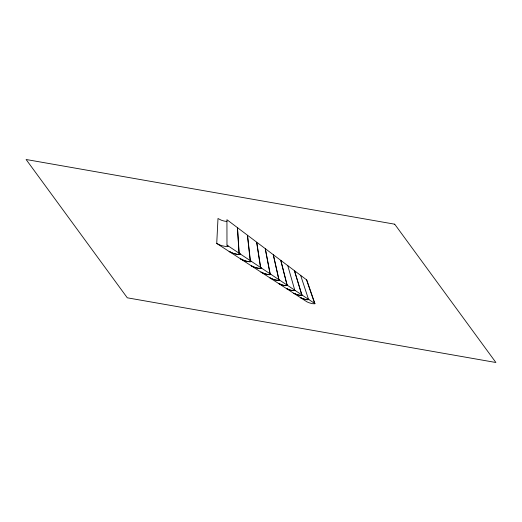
<?xml version="1.0" encoding="UTF-8"?>
<svg xmlns="http://www.w3.org/2000/svg" width="522" height="522" viewBox="0 0 522 522"><rect width="100%" height="100%" fill="white"/><g stroke="black" fill="none" stroke-linecap="round" stroke-linejoin="round"><path stroke-width="0.78" d="M229.06 251.434L216.734 243.461L217.994 218.496L221.054 220.075A8.45 2.864 19.5 0 0 222.339 220.538L224.023 221.021A5.605 1.899 19.5 0 0 226.946 221.321M227.944 246.188L226.098 246.593L222.163 245.758A11.177 3.784 19.5 0 1 220.219 245.105L216.734 243.461M287.472 285.508L285.351 285.658M287.596 285.593L284.64 285.534A8.926 3.021 19.5 0 1 283.498 285.273L283.107 285.175A10.584 3.582 19.5 0 1 281.554 284.712L278.526 283.446L281.58 284.758A10.688 3.621 19.5 0 0 283.205 285.247L285.142 285.691M239.076 254.573L240.022 254.149M239.989 254.286L237.712 254.364M278.52 280.529L279.479 280.216A1.403 0.476 19.5 0 0 279.303 279.962A1.931 0.652 19.5 0 0 278.97 279.707L273.358 254.762M238.391 254.429L239.833 254.025M278.115 280.418L277.502 280.353M300.711 295.393L302.114 295.204A1.181 0.398 19.5 0 0 301.742 294.845L294.76 290.199L287.785 265.652L280.862 260.426M238.26 254.527L236.936 254.253M259.186 268.386L261.157 268.099A2.042 0.692 19.5 0 0 260.491 267.434L250.371 260.693L247.545 235.272L256.609 242.117L260.504 267.427M300.418 295.361L302.225 295.276A1.266 0.431 19.5 0 0 301.794 294.884L294.415 270.657L287.903 265.737M307.08 299.719L308.73 299.589A1.064 0.359 19.5 0 0 308.398 299.269M277.162 280.307L279.342 280.125A1.631 0.555 19.5 0 0 278.82 279.616L270.168 273.854L265.339 248.713L273.228 254.664L278.833 279.609M300.104 295.308L300.535 295.432M306.773 299.674L308.835 299.654M237.53 254.442L234.313 253.627A10.877 3.687 19.5 0 1 232.525 253.033L229.119 251.473M248.139 261.548L250.345 261.724L250.932 261.352A2.297 0.776 19.5 0 0 250.175 260.576M258.997 268.445L256.53 267.903A10.753 3.641 19.5 0 1 254.318 267.205L251.291 265.822L254.299 267.147A10.629 3.602 19.5 0 0 256.4 267.806L259.995 268.556L261.313 268.204A2.108 0.711 19.5 0 0 260.563 267.486M277.306 280.399L276.432 280.177A8.894 3.015 19.5 0 1 275.257 279.909L274.859 279.805A10.531 3.569 19.5 0 1 272.875 279.198L270.109 278.004L273.293 279.381A10.708 3.628 19.5 0 0 274.97 279.89L276.954 280.34M292.64 290.591L295.041 290.519M300.222 295.387L299.772 295.25A8.913 3.021 19.5 0 1 298.336 294.937L297.971 294.845A10.564 3.582 19.5 0 1 296.496 294.408L293.684 293.253L296.516 294.447A10.662 3.615 19.5 0 0 298.055 294.91L298.44 295.008A8.939 3.028 19.5 0 0 299.543 295.263L299.889 295.328M306.884 299.745L306.447 299.615A8.946 3.028 19.5 0 1 305.044 299.308A10.492 3.556 19.5 0 1 303.256 298.793L300.535 297.69L303.262 298.832A10.662 3.608 19.5 0 0 304.763 299.276L305.142 299.374A8.881 3.008 19.5 0 0 306.558 299.687M267.597 274.415L270.592 274.344A1.814 0.613 19.5 0 0 270.005 273.756M247.317 261.385L250.025 261.855L251.108 261.463A2.369 0.803 19.5 0 0 250.26 260.641M247.917 261.594L245.594 260.948A10.76 3.647 19.5 0 1 243.859 260.38L240.616 258.912M236.72 254.299L234.443 253.725A11.021 3.732 19.5 0 1 232.558 253.098L229.243 251.552L240.544 258.866M266.794 274.239L269.75 274.774L270.742 274.435M267.362 274.435L265.985 274.037A10.577 3.582 19.5 0 1 263.943 273.404L261.059 272.145L264.373 273.593A10.74 3.641 19.5 0 0 266.103 274.122L266.527 274.239M247.069 261.405L245.712 261.039A10.89 3.687 19.5 0 1 243.885 260.439L240.707 258.971L251.128 265.718M294.682 290.16A1.396 0.47 19.5 0 1 295.171 290.578L292.287 290.526A8.985 3.041 19.5 0 1 291.172 290.271L290.793 290.173A10.57 3.582 19.5 0 1 289.286 289.723L286.363 288.516L289.299 289.769A10.675 3.615 19.5 0 0 290.885 290.239L291.276 290.343A8.894 3.015 19.5 0 0 292.411 290.604M251.291 265.822L260.909 272.047M261.059 272.145L269.972 277.906M270.109 278.004L278.389 283.361M278.526 283.446L286.239 288.438M286.363 288.516L293.566 293.181M293.684 293.253L300.431 297.618M300.535 297.69L307.008 301.879L309.5 302.877A10.655 3.608 19.5 0 0 310.962 303.308L311.327 303.406A8.92 3.021 19.5 0 0 312.711 303.713L314.955 303.765L306.819 280.125A1.298 0.444 19.5 0 0 306.531 279.805L300.75 275.44M239.083 253.19L239.911 253.888M226.979 245.144L238.991 253.131L237.464 227.657L226.933 219.71L226.979 245.144A2.969 1.005 19.5 0 1 227.997 246.201M278.97 279.701L294.636 290.115A1.312 0.444 19.5 0 1 295.06 290.526M314.949 303.706A0.979 0.333 19.5 0 0 314.635 303.412L301.86 294.917L294.519 270.742L300.646 275.362L308.509 299.334A1.129 0.378 19.5 0 1 308.809 299.595M237.627 227.781L247.389 235.148L250.195 260.576L239.18 253.255L237.464 227.657M273.358 254.756L280.738 260.334L287.015 285.051A1.455 0.489 19.5 0 1 287.485 285.508M306.531 279.805L314.642 303.412M280.862 260.432L287.146 285.136M238.972 253.131A2.61 0.881 19.5 0 1 239.872 254.038M270.076 273.809A1.892 0.639 19.5 0 1 270.774 274.448M239.82 253.77A2.186 0.744 19.5 0 1 240.003 254.299M287.139 285.136A1.501 0.509 19.5 0 1 287.615 285.593M394.704 224.192L26.1 159.497L127.296 297.808L495.9 362.503L394.704 224.192M270.024 273.756L260.667 267.538L256.759 242.228L265.202 248.602L270.024 273.756"/></g></svg>
